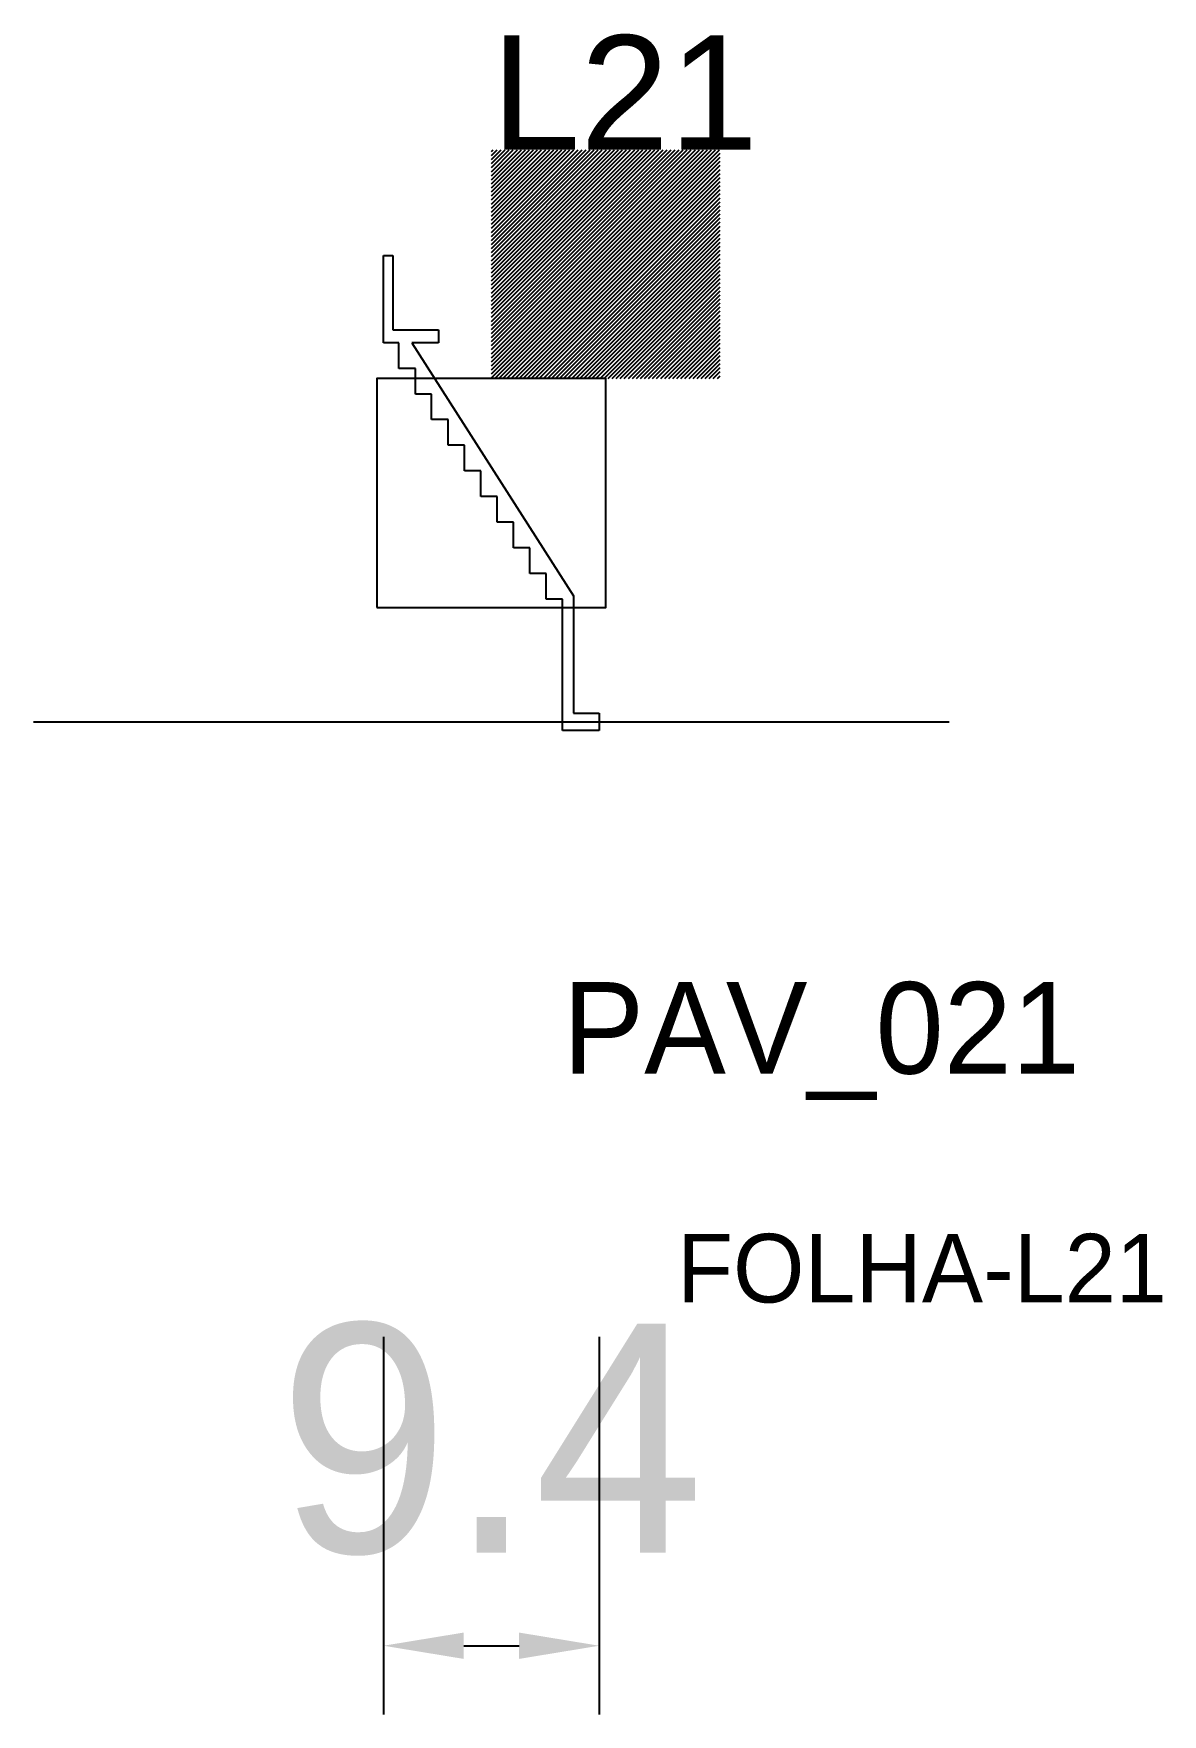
# Model space of a CAD drawing. Header units: metres. Extents: x 206.9 to 256.2, y 137.8 to 211.2.
import ezdxf

# ---------------------------------------------------------------- set-up
doc = ezdxf.new("R2010")
doc.units = ezdxf.units.M
for name, color, linetype in [('COTA', 241, 'CONTINUOUS'), ('FOLHA', 255, 'CONTINUOUS'), ('Hachura', 251, 'CONTINUOUS'), ('NOMENCLATURA', 7, 'CONTINUOUS'), ('Nível', 160, 'CONTINUOUS'), ('Painéis', 200, 'CONTINUOUS'), ('Pilares', 5, 'CONTINUOUS'), ('REAPROVEITAMENTO', 251, 'CONTINUOUS'), ('SARR_2.2x7', 40, 'CONTINUOUS')]:
    doc.layers.add(name, color=color, linetype=linetype)
doc.styles.add('ARIAL', font='Arial.ttf')
doc.dimstyles.new('EZ DXF', dxfattribs={"dimtxt": 10, "dimasz": 3.5, "dimexe": 3, "dimexo": 1.5, "dimgap": 1, "dimtad": 1, "dimdec": 1, "dimdsep": 46, "dimcen": 2.5, "dimazin": 3, "dimtfac": 1, "dimtmove": 0, "dimatfit": 3})

msp = doc.modelspace()

# ---------------------------------------------------------------- hatches: boundary and pattern name
at = {"layer": 'Hachura'}
h = msp.add_hatch(dxfattribs=at)
h.set_pattern_fill('ANSI31', scale=50)
h.paths.add_polyline_path([(230.02, 180.75), (230.02, 186.49), (229.3, 186.49), (229.3, 187.61), (228.59, 187.61), (228.59, 188.73), (227.88, 188.73), (227.88, 189.85), (227.16, 189.85), (227.16, 190.97), (226.45, 190.97), (226.45, 192.09), (225.73, 192.09), (225.73, 193.21), (225.02, 193.21), (225.02, 194.33), (224.3, 194.33), (224.3, 195.45), (223.59, 195.45), (223.59, 196.57), (222.87, 196.57), (222.87, 197.69), (222.2, 197.69), (222.2, 201.5), (222.6, 201.5), (222.6, 198.25), (224.6, 198.25), (224.6, 197.69), (223.44, 197.69), (230.5, 186.63), (230.5, 181.51), (231.62, 181.51), (231.62, 181.13), (231.62, 180.75)])
h = msp.add_hatch(dxfattribs=at)
h.set_pattern_fill('ANSI31', scale=50)
h.paths.add_polyline_path([(230.02, 180.75), (230.02, 186.49), (229.3, 186.49), (229.3, 187.61), (228.59, 187.61), (228.59, 188.73), (227.88, 188.73), (227.88, 189.85), (227.16, 189.85), (227.16, 190.97), (226.45, 190.97), (226.45, 192.09), (225.73, 192.09), (225.73, 193.21), (225.02, 193.21), (225.02, 194.33), (224.3, 194.33), (224.3, 195.45), (223.59, 195.45), (223.59, 196.57), (222.87, 196.57), (222.87, 197.69), (222.2, 197.69), (222.2, 201.5), (222.6, 201.5), (222.6, 198.25), (224.6, 198.25), (224.6, 197.69), (223.44, 197.69), (230.5, 186.63), (230.5, 181.51), (231.62, 181.51), (231.62, 181.13), (231.62, 180.75)])
at = {"layer": 'Reaproveitamento'}
h = msp.add_hatch(dxfattribs=at)
h.set_pattern_fill('SOLID')
h.paths.add_polyline_path([(226.91, 196.125), (236.91, 196.125), (236.91, 206.125), (226.91, 206.125)])
h = msp.add_hatch(dxfattribs=at)
h.set_pattern_fill('SOLID')
h.paths.add_polyline_path([(226.91, 196.125), (236.91, 196.125), (236.91, 206.125), (226.91, 206.125)])

# ---------------------------------------------------------------- linework, layer by layer
at = {"layer": 'Painéis', "color": 200}
for p, q in [((222.2, 197.69), (222.2, 201.5)), ((222.2, 201.5), (222.6, 201.5)), ((222.2, 197.69), (222.2, 201.5)), ((222.2, 201.5), (222.6, 201.5)), ((222.6, 201.5), (222.6, 198.25)), ((222.6, 201.5), (222.6, 198.25)), ((222.87, 197.69), (222.2, 197.69)), ((222.87, 197.69), (222.2, 197.69)), ((222.6, 198.25), (224.6, 198.25)), ((222.6, 198.25), (224.6, 198.25)), ((222.87, 196.57), (222.87, 197.69)), ((222.87, 196.57), (222.87, 197.69)), ((224.6, 197.69), (223.44, 197.69)), ((223.44, 197.69), (230.5, 186.63)), ((224.6, 197.69), (223.44, 197.69)), ((223.44, 197.69), (230.5, 186.63)), ((224.6, 198.25), (224.6, 197.69)), ((224.6, 198.25), (224.6, 197.69)), ((223.59, 196.57), (222.87, 196.57)), ((223.59, 196.57), (222.87, 196.57)), ((223.59, 195.45), (223.59, 196.57)), ((223.59, 195.45), (223.59, 196.57)), ((224.3, 195.45), (223.59, 195.45)), ((224.3, 195.45), (223.59, 195.45)), ((224.3, 194.33), (224.3, 195.45)), ((224.3, 194.33), (224.3, 195.45)), ((225.02, 194.33), (224.3, 194.33)), ((225.02, 194.33), (224.3, 194.33)), ((225.02, 193.21), (225.02, 194.33)), ((225.02, 193.21), (225.02, 194.33)), ((225.73, 193.21), (225.02, 193.21)), ((225.73, 193.21), (225.02, 193.21)), ((225.73, 192.09), (225.73, 193.21)), ((225.73, 192.09), (225.73, 193.21)), ((226.45, 192.09), (225.73, 192.09)), ((226.45, 192.09), (225.73, 192.09)), ((226.45, 190.97), (226.45, 192.09)), ((226.45, 190.97), (226.45, 192.09)), ((227.16, 190.97), (226.45, 190.97)), ((227.16, 190.97), (226.45, 190.97)), ((227.16, 189.85), (227.16, 190.97)), ((227.16, 189.85), (227.16, 190.97)), ((227.88, 189.85), (227.16, 189.85)), ((227.88, 189.85), (227.16, 189.85)), ((227.88, 188.73), (227.88, 189.85)), ((227.88, 188.73), (227.88, 189.85)), ((228.59, 188.73), (227.88, 188.73)), ((228.59, 188.73), (227.88, 188.73)), ((228.59, 187.61), (228.59, 188.73)), ((228.59, 187.61), (228.59, 188.73)), ((229.3, 187.61), (228.59, 187.61)), ((229.3, 187.61), (228.59, 187.61)), ((229.3, 186.49), (229.3, 187.61)), ((229.3, 186.49), (229.3, 187.61)), ((230.5, 186.63), (230.5, 181.51)), ((230.5, 186.63), (230.5, 181.51)), ((230.02, 186.49), (229.3, 186.49)), ((230.02, 186.49), (229.3, 186.49)), ((230.02, 180.75), (230.02, 186.49)), ((230.02, 180.75), (230.02, 186.49)), ((230.5, 181.51), (231.62, 181.51)), ((230.5, 181.51), (231.62, 181.51)), ((231.62, 181.51), (231.62, 181.13)), ((231.62, 181.51), (231.62, 181.13)), ((231.62, 180.75), (230.02, 180.75)), ((231.62, 180.75), (230.02, 180.75)), ((231.62, 181.13), (231.62, 180.75)), ((231.62, 181.13), (231.62, 180.75))]:
    msp.add_line(p, q, dxfattribs=at)
at = {"layer": 'Pilares'}
msp.add_lwpolyline([(221.91, 186.125), (231.91, 186.125), (231.91, 196.125), (221.91, 196.125)], close=True, dxfattribs=at)
msp.add_lwpolyline([(221.91, 186.125), (231.91, 186.125), (231.91, 196.125), (221.91, 196.125)], close=True, dxfattribs=at)
at = {"layer": 'SARR_2.2x7'}
msp.add_line((206.91, 181.125), (246.91, 181.125), dxfattribs=at)
msp.add_line((206.91, 181.125), (246.91, 181.125), dxfattribs=at)

# ---------------------------------------------------------------- texts
at = {"layer": 'FOLHA'}
msp.add_text('FOLHA-L21', height=3, dxfattribs=at).set_placement((235.02, 155.75))
msp.add_text('FOLHA-L21', height=3, dxfattribs=at).set_placement((235.02, 155.75))
at = {"layer": 'NOMENCLATURA', "insert": (226.91, 211.125), "char_height": 5, "attachment_point": 1, "style": 'ARIAL'}
msp.add_mtext('L21', dxfattribs=at)
msp.add_mtext('L21', dxfattribs=at)
at = {"layer": 'Nível'}
msp.add_text('PAV_021', height=4, dxfattribs=at).set_placement((230.02, 165.75))
msp.add_text('PAV_021', height=4, dxfattribs=at).set_placement((230.02, 165.75))

# ---------------------------------------------------------------- dimensions: what is measured, and where the dimension line sits
at = {"layer": 'COTA'}
msp.add_linear_dim(base=(222.2, 140.75), p1=(222.2, 155.75), p2=(231.62, 155.75), dimstyle='EZ DXF', dxfattribs=at).render()
msp.add_linear_dim(base=(222.2, 140.75), p1=(222.2, 155.75), p2=(231.62, 155.75), dimstyle='EZ DXF', dxfattribs=at).render()

doc.saveas('drawing.dxf')
